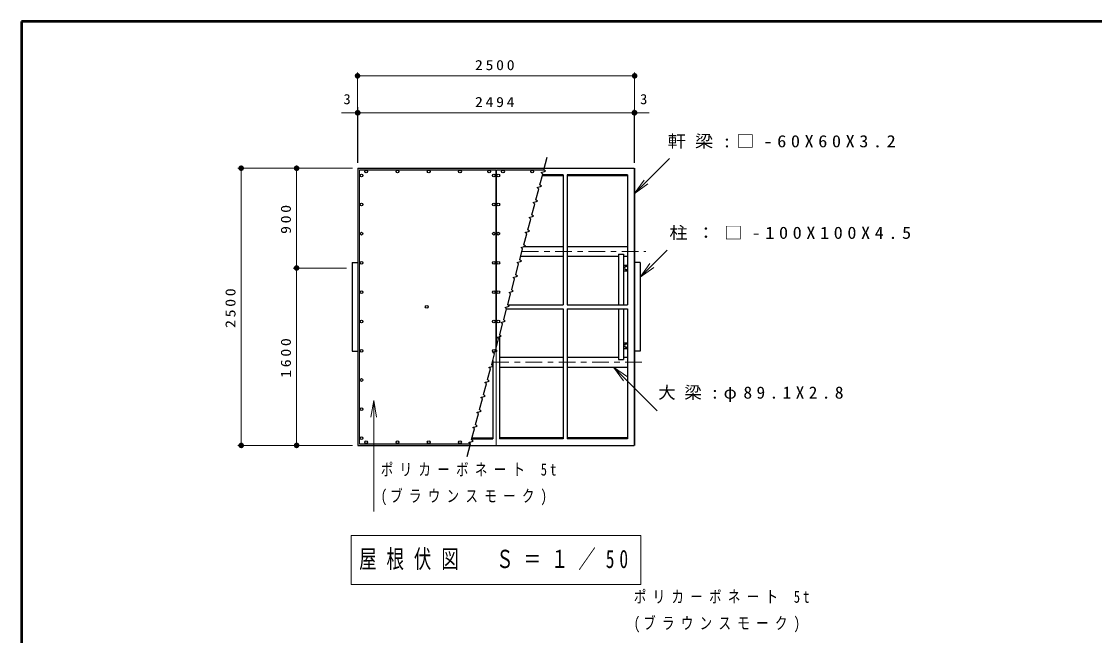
# Model space of a CAD drawing. Units: millimetres on the paper, with parts at other scales. Extents: x -365 to 12, y -38 to 257.
# Drawn here: x -365 to -171.3, y 146.2 to 257 of the extents above; entities that cross this region are included whole.
import ezdxf
from ezdxf.enums import TextEntityAlignment as Align

# ---------------------------------------------------------------- set-up
doc = ezdxf.new("R2010")
doc.units = ezdxf.units.MM
doc.linetypes.add('USER2', pattern=[6, 3, -1, 1, -1])
doc.layers.add('LY_1', color=7, linetype='Continuous', lineweight=25)
doc.layers.add('LY_2', color=7, linetype='Continuous', lineweight=13)
doc.styles.add('ＭＳ ゴシック', font='')
doc.styles.get('ＭＳ ゴシック').set_extended_font_data('MS Gothic')

# ---------------------------------------------------------------- blocks, each defined once
blk = doc.blocks.new('open_arrow')
at = {"color": 0, "linetype": 'Continuous', "lineweight": -2}
blk.add_lwpolyline([(7.5, 1.25), (0, 0), (7.5, -1.25)], dxfattribs=at)
blk = doc.blocks.new('filled_dot')
at = {"color": 0, "linetype": 'Continuous', "lineweight": -2, "const_width": 1.25}
blk.add_lwpolyline([(-0.625, 0, 1), (0.625, 0, 1)], format="xyb", close=True, dxfattribs=at)

msp = doc.modelspace()

# ---------------------------------------------------------------- linework, layer by layer
at = {"layer": 'LY_1', "lineweight": 13}
for p, q in [((-304.345, 231.528), (-304.345, 247.791)), ((-304.345, 247.191), (-254.345, 247.191)), ((-254.345, 231.528), (-254.345, 247.791)), ((-307.234, 240.528), (-304.285, 240.528)), ((-304.285, 231.528), (-304.285, 241.528)), ((-304.285, 240.528), (-254.405, 240.528)), ((-254.405, 231.528), (-254.405, 241.128)), ((-254.405, 240.528), (-251.699, 240.528)), ((-305.285, 230.528), (-325.945, 230.528)), ((-325.345, 180.528), (-325.345, 230.528)), ((-315.345, 212.528), (-315.345, 230.528)), ((-254.405, 225.917), (-248.041, 232.281)), ((-303.985, 230.259), (-303.985, 180.796)), ((-279.395, 230.259), (-279.395, 197.877)), ((-279.295, 230.259), (-279.295, 198.25)), ((-253.345, 210.867), (-248.443, 215.77)), ((-306.345, 212.528), (-315.945, 212.528)), ((-315.345, 180.528), (-315.345, 212.528)), ((-279.345, 198.064), (-279.345, 180.528)), ((-258.126, 194.637), (-250.254, 186.765)), ((-301.423, 188.625), (-301.423, 168.625)), ((-305.285, 180.528), (-325.945, 180.528)), ((-305.495, 164.261), (-305.495, 155.461)), ((-253.195, 164.261), (-305.495, 164.261)), ((-253.195, 155.461), (-253.195, 164.261)), ((-305.495, 155.461), (-253.195, 155.461))]:
    msp.add_line(p, q, dxfattribs=at)
at = {"layer": 'LY_1'}
for p, q in [((-304.285, 230.528), (-304.285, 180.528)), ((-304.285, 230.528), (-254.405, 230.528)), ((-254.405, 230.528), (-254.405, 180.528)), ((-254.345, 230.528), (-254.345, 180.528)), ((-303.985, 230.259), (-279.395, 230.259)), ((-279.295, 230.259), (-270.718, 230.259)), ((-267.255, 229.155), (-271.014, 229.155)), ((-267.255, 229.342), (-270.964, 229.342)), ((-267.255, 229.342), (-267.255, 205.908)), ((-266.495, 229.342), (-266.495, 205.908)), ((-255.605, 229.342), (-266.495, 229.342)), ((-255.605, 229.155), (-266.495, 229.155)), ((-255.605, 229.342), (-255.605, 205.908)), ((-274.427, 216.419), (-267.255, 216.419)), ((-266.495, 216.419), (-255.605, 216.419)), ((-257.245, 215.047), (-256.345, 215.047)), ((-257.245, 215.047), (-257.245, 205.908)), ((-256.345, 215.047), (-256.345, 205.908)), ((-305.345, 213.528), (-305.345, 197.528)), ((-305.345, 213.528), (-304.345, 213.528)), ((-274.904, 214.637), (-267.255, 214.637)), ((-266.495, 214.637), (-257.245, 214.637)), ((-256.345, 214.637), (-255.605, 214.637)), ((-256.345, 213.028), (-255.605, 213.028)), ((-253.345, 213.528), (-254.345, 213.528)), ((-253.345, 213.528), (-253.345, 197.528)), ((-256.345, 212.028), (-255.605, 212.028)), ((-277.243, 205.908), (-267.255, 205.908)), ((-266.495, 205.908), (-255.605, 205.908)), ((-277.447, 205.148), (-267.255, 205.148)), ((-267.255, 205.148), (-267.255, 181.714)), ((-266.495, 205.148), (-266.495, 181.714)), ((-266.495, 205.148), (-255.605, 205.148)), ((-257.245, 205.148), (-257.245, 196.009)), ((-256.345, 205.148), (-256.345, 196.009)), ((-255.605, 205.148), (-255.605, 181.714)), ((-278.745, 200.303), (-278.745, 181.714)), ((-256.345, 199.028), (-255.605, 199.028)), ((-256.345, 198.028), (-255.605, 198.028)), ((-305.345, 197.528), (-304.345, 197.528)), ((-279.945, 195.825), (-279.945, 181.714)), ((-278.745, 196.419), (-267.255, 196.419)), ((-266.495, 196.419), (-257.245, 196.419)), ((-257.245, 196.009), (-256.345, 196.009)), ((-256.345, 196.419), (-255.605, 196.419)), ((-253.345, 197.528), (-254.345, 197.528)), ((-278.745, 194.637), (-267.255, 194.637)), ((-266.495, 194.637), (-255.605, 194.637)), ((-304.285, 180.528), (-254.405, 180.528)), ((-303.985, 180.796), (-283.972, 180.796)), ((-283.726, 181.714), (-279.945, 181.714)), ((-283.676, 181.901), (-279.945, 181.901)), ((-267.255, 181.901), (-278.745, 181.901)), ((-267.255, 181.714), (-278.745, 181.714)), ((-255.605, 181.901), (-266.495, 181.901)), ((-255.605, 181.714), (-266.495, 181.714))]:
    msp.add_line(p, q, dxfattribs=at)
at = {"layer": 'LY_1', "linetype": 'USER2', "lineweight": 13}
for p, q in [((-274.666, 215.528), (-252.345, 215.528)), ((-280.025, 195.528), (-252.345, 195.528))]:
    msp.add_line(p, q, dxfattribs=at)
at = {"layer": 'LY_1'}
msp.add_lwpolyline([(-284.58, 178.528), (-283.971, 180.8), (-284.254, 181.083), (-283.481, 181.29), (-283.764, 181.573), (-283.246, 183.505), (-283.529, 183.788), (-282.756, 183.995), (-283.039, 184.277), (-282.521, 186.209), (-282.804, 186.492), (-282.032, 186.699), (-282.314, 186.982), (-281.797, 188.914), (-282.08, 189.197), (-281.307, 189.404), (-281.59, 189.687), (-281.072, 191.619), (-281.355, 191.901), (-280.582, 192.108), (-280.865, 192.391), (-280.347, 194.323), (-280.63, 194.606), (-279.858, 194.813), (-280.14, 195.096), (-279.623, 197.028), (-279.906, 197.311), (-279.133, 197.518), (-279.416, 197.8), (-278.898, 199.732), (-279.181, 200.015), (-278.408, 200.222), (-278.691, 200.505), (-278.173, 202.437), (-278.456, 202.72), (-277.683, 202.927), (-277.966, 203.21), (-277.449, 205.141), (-277.731, 205.424), (-276.959, 205.631), (-277.242, 205.914), (-276.724, 207.846), (-277.007, 208.129), (-276.234, 208.336), (-276.517, 208.619), (-275.999, 210.551), (-276.282, 210.834), (-275.509, 211.041), (-275.792, 211.323), (-275.275, 213.255), (-275.557, 213.538), (-274.785, 213.745), (-275.067, 214.028), (-274.55, 215.96), (-274.833, 216.243), (-274.06, 216.45), (-274.343, 216.733), (-273.825, 218.664), (-274.108, 218.947), (-273.335, 219.154), (-273.618, 219.437), (-273.1, 221.369), (-273.383, 221.652), (-272.611, 221.859), (-272.893, 222.142), (-272.376, 224.074), (-272.659, 224.356), (-271.886, 224.564), (-272.169, 224.846), (-271.651, 226.778), (-271.934, 227.061), (-271.161, 227.268), (-271.444, 227.551), (-270.926, 229.483), (-271.209, 229.766), (-270.436, 229.973), (-270.719, 230.256), (-270.11, 232.528)], dxfattribs=at)
msp.add_circle((-291.865, 205.528), 0.25, dxfattribs=at)
for centre, start, end in [((-255.845, 212.528), 36.87223, 323.12773), ((-255.845, 198.528), 36.87217, 323.12767)]:
    msp.add_arc(centre, 0.3, start, end, dxfattribs=at)
for centre, major_axis, ratio in [((-303.635, 229.22), (0.25, 0), 0.989163), ((-302.785, 229.933), (-0.25, 0), 0.988377), ((-297.145, 229.933), (-0.25, 0), 0.988436), ((-291.505, 229.933), (-0.25, 0), 0.988436), ((-285.865, 229.933), (-0.25, 0), 0.988491), ((-280.585, 229.933), (-0.25, 0), 0.988436), ((-279.745, 229.22), (-0.25, 0), 0.989104), ((-278.945, 229.22), (0.25, 0), 0.989163), ((-278.105, 229.933), (0.25, 0), 0.988377), ((-272.825, 229.933), (0.25, 0), 0.988436), ((-303.635, 223.981), (0.25, 0), 0.993468), ((-279.745, 223.981), (-0.25, 0), 0.993408), ((-278.945, 223.981), (0.25, 0), 0.993468), ((-303.635, 218.723), (-0.25, 0), 0.996672), ((-279.745, 218.723), (0.25, 0), 0.996612), ((-278.945, 218.723), (-0.25, 0), 0.996672), ((-303.635, 213.451), (0.25, 0), 0.99884), ((-279.745, 213.451), (-0.25, 0), 0.99878), ((-278.945, 213.451), (0.25, 0), 0.99884), ((-303.635, 208.17), (0.25, 0), 0.999908), ((-279.745, 208.17), (-0.25, 0), 0.999848), ((-278.945, 208.17), (0.25, 0), 0.999908), ((-303.635, 202.886), (0.25, 0), 0.999908), ((-279.745, 202.886), (-0.25, 0), 0.999848), ((-278.945, 202.886), (0.25, 0), 0.999908), ((-303.635, 197.605), (0.25, 0), 0.99884), ((-279.745, 197.605), (-0.25, 0), 0.99878), ((-303.635, 192.332), (-0.25, 0), 0.996672), ((-303.635, 187.074), (0.25, 0), 0.993468), ((-303.635, 181.836), (0.25, 0), 0.989163), ((-302.785, 181.123), (-0.25, 0), 0.988377), ((-297.145, 181.123), (-0.25, 0), 0.988436), ((-291.505, 181.123), (-0.25, 0), 0.988436), ((-285.865, 181.123), (-0.25, 0), 0.988491)]:
    msp.add_ellipse(centre, major_axis=major_axis, ratio=ratio, dxfattribs=at)
at = {"layer": 'LY_2', "lineweight": 50}
for p, q in [((0, 257), (-365, 257)), ((-365, 257), (-365, 0))]:
    msp.add_line(p, q, dxfattribs=at)

# ---------------------------------------------------------------- block references
at = {"layer": 'LY_1', "lineweight": 13, "xscale": 0.4, "yscale": 0.4}
for p in [(-304.345, 247.191), (-304.345, 240.528)]:
    msp.add_blockref('filled_dot', p, dxfattribs=at)
for name, p, rotation in [('filled_dot', (-254.345, 247.191), 180), ('filled_dot', (-304.285, 240.528), 180), ('filled_dot', (-254.405, 240.528), 180), ('filled_dot', (-254.345, 240.528), 180), ('filled_dot', (-325.345, 230.528), 270), ('filled_dot', (-315.345, 230.528), 270), ('open_arrow', (-254.405, 225.917), 45), ('filled_dot', (-315.345, 212.528), 90), ('open_arrow', (-253.345, 210.867), 45), ('open_arrow', (-258.126, 194.637), 315), ('open_arrow', (-301.423, 188.625), 270), ('filled_dot', (-325.345, 180.528), 90), ('filled_dot', (-315.345, 180.528), 90)]:
    msp.add_blockref(name, p, dxfattribs=dict(at, rotation=rotation))

# ---------------------------------------------------------------- texts
at = {"layer": 'LY_1', "style": 'ＭＳ ゴシック', "width": 1.05}
for p in [(-306.234, 241.528), (-252.699, 241.528)]:
    msp.add_text('3', height=1.833, dxfattribs=at).set_placement(p, align=Align.BOTTOM_CENTER)
at = {"layer": 'LY_1', "style": 'ＭＳ ゴシック'}
for s, insert, char_height, attachment_point in [('\\T1.33;\\W1.15;2500', (-279.345, 248.191), 1.833, 8), ('\\T1.33;\\W1.15;2494', (-279.345, 241.528), 1.833, 8), ('\\T1.5;\\W1.1;軒梁:□-60X60X3.2', (-248.399, 235.281), 2.199, 4), ('\\T1.5;\\W1.1;柱：□-100X100X4.5', (-248.079, 218.77), 2.199, 4), ('\\T1.5;\\W1.05;大梁:φ89.1X2.8', (-250.094, 189.765), 2.199, 4), ('\\T1.51;\\W0.75;ポリカーボネート\\~5t', (-300.154, 176.125), 2.199, 4), ('\\T1.51;\\W0.75;(ブラウンスモーク)', (-300.154, 171.125), 2.199, 4), ('\\T1.57;\\W0.7;屋根伏図\u3000Ｓ＝１／50', (-279.345, 159.861), 3.299, 5), ('\\T1.51;\\W0.75;ポリカーボネート\\~5t', (-254.485, 153.181), 2.199, 4), ('\\T1.51;\\W0.75;(ブラウンスモーク)', (-254.485, 148.181), 2.199, 4)]:
    msp.add_mtext(s, dxfattribs=dict(at, insert=insert, char_height=char_height, attachment_point=attachment_point))
at = {"layer": 'LY_1', "char_height": 1.833, "attachment_point": 8, "rotation": 90, "style": 'ＭＳ ゴシック'}
for s, insert in [('\\T1.33;\\W1.15;900', (-316.345, 221.528)), ('\\T1.33;\\W1.15;2500', (-326.345, 205.528)), ('\\T1.33;\\W1.15;1600', (-316.345, 196.528))]:
    msp.add_mtext(s, dxfattribs=dict(at, insert=insert))

doc.saveas('drawing.dxf')
